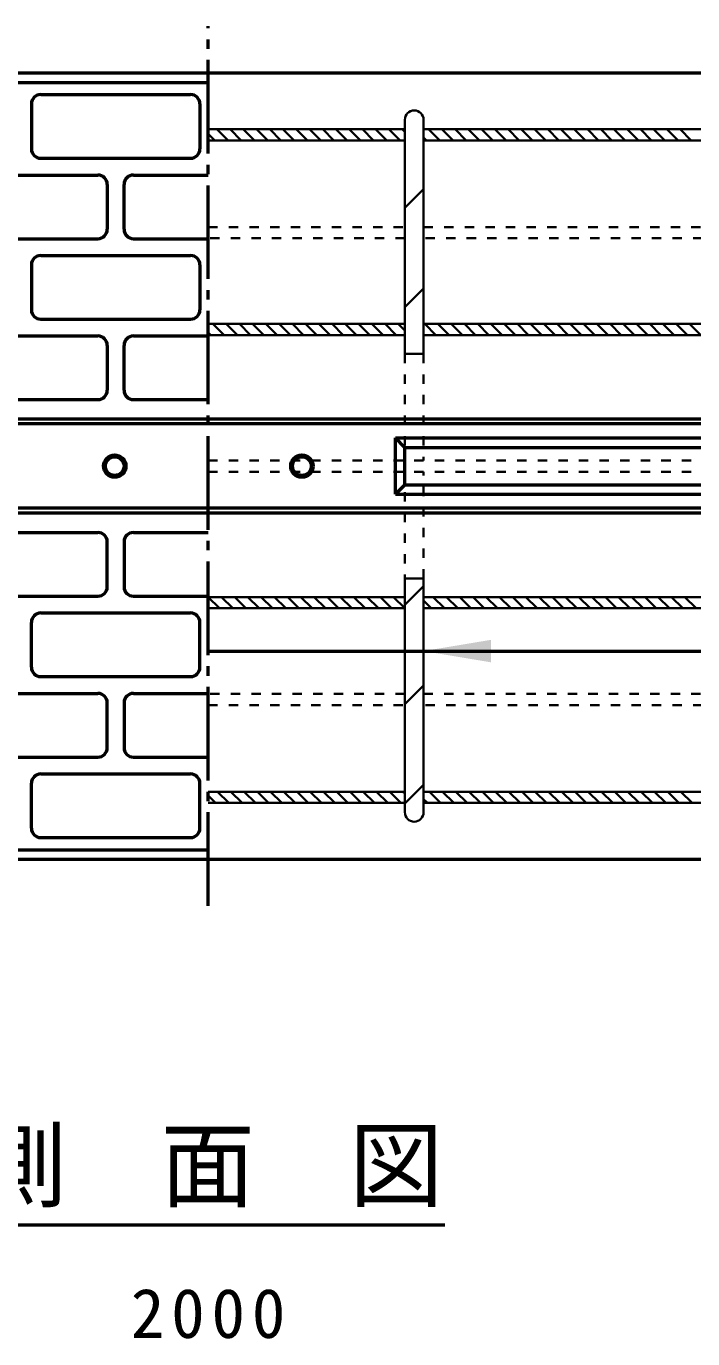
# Model space of a CAD drawing. Units: millimetres, scale not verified. Extents: x 100 to 4105, y 100 to 2870.
# Drawn here: x 2837 to 3193, y 1761 to 2462 of the extents above; entities that cross this region are included whole.
import ezdxf
from ezdxf.enums import TextEntityAlignment as Align

# ---------------------------------------------------------------- set-up
doc = ezdxf.new("R2010")
doc.units = ezdxf.units.MM
doc.header["$LTSCALE"] = 5
doc.linetypes.add('USER1', pattern=[2.2, 1, -1.2])
doc.linetypes.add('USER3', pattern=[13.4, 10, -1.2, 1, -1.2])
doc.layers.add('V-nasSTD', color=7, linetype='Continuous', lineweight=35)
doc.styles.add('ＭＳ ゴシック', font='')
doc.styles.get('ＭＳ ゴシック').set_extended_font_data('MS Gothic')

msp = doc.modelspace()

# ---------------------------------------------------------------- hatches: boundary and pattern name
at = {"layer": 'V-nasSTD'}
msp.add_hatch(color=256, dxfattribs=at).paths.add_polyline_path([(3085.35, 2133.983), (3049.35, 2127.983), (3085.35, 2121.983)])

# ---------------------------------------------------------------- linework, layer by layer
at = {"layer": 'V-nasSTD', "linetype": 'USER3', "lineweight": 50}
msp.add_line((2934.35, 1991.841), (2934.35, 2461.841), dxfattribs=at)
at = {"layer": 'V-nasSTD', "lineweight": 50}
for p, q in [((3934.35, 2436.841), (1934.35, 2436.841)), ((1934.35, 2431.841), (2934.35, 2431.841)), ((2839.85, 2420.341), (2839.85, 2396.341)), ((2844.85, 2425.341), (2924.85, 2425.341)), ((2929.85, 2420.341), (2929.85, 2396.341)), ((2844.85, 2391.341), (2924.85, 2391.341)), ((2795.35, 2382.341), (2875.35, 2382.341)), ((2894.35, 2382.341), (2934.35, 2382.341)), ((2880.35, 2377.341), (2880.35, 2353.341)), ((2889.35, 2353.341), (2889.35, 2377.341)), ((2795.35, 2348.341), (2875.35, 2348.341)), ((2894.35, 2348.341), (2934.35, 2348.341)), ((2844.85, 2339.341), (2924.85, 2339.341)), ((2839.85, 2334.341), (2839.85, 2310.341)), ((2929.85, 2334.341), (2929.85, 2310.341)), ((2844.85, 2305.341), (2924.85, 2305.341)), ((2795.35, 2296.341), (2875.35, 2296.341)), ((2894.35, 2296.341), (2934.35, 2296.341)), ((2880.35, 2291.341), (2880.35, 2267.341)), ((2889.35, 2267.341), (2889.35, 2291.341)), ((2795.35, 2262.341), (2875.35, 2262.341)), ((2894.35, 2262.341), (2934.35, 2262.341)), ((3934.35, 2251.841), (1934.35, 2251.841)), ((3934.35, 2249.341), (1934.35, 2249.341)), ((3034.35, 2241.841), (3834.35, 2241.841)), ((3034.35, 2211.841), (3034.35, 2241.841)), ((3039.35, 2236.841), (3034.35, 2241.841)), ((3034.35, 2241.841), (3834.35, 2241.841)), ((3034.35, 2211.841), (3034.35, 2241.841)), ((3039.35, 2236.841), (3034.35, 2241.841)), ((3039.35, 2236.841), (3829.35, 2236.841)), ((3039.35, 2216.841), (3039.35, 2236.841)), ((3039.35, 2236.841), (3829.35, 2236.841)), ((3039.35, 2216.841), (3039.35, 2236.841)), ((3039.35, 2216.841), (3034.35, 2211.841)), ((3039.35, 2216.841), (3034.35, 2211.841)), ((3039.35, 2216.841), (3829.35, 2216.841)), ((3039.35, 2216.841), (3829.35, 2216.841)), ((3034.35, 2211.841), (3834.35, 2211.841)), ((3034.35, 2211.841), (3834.35, 2211.841)), ((3934.35, 2204.341), (1934.35, 2204.341)), ((1934.35, 2201.841), (3934.35, 2201.841)), ((2795.35, 2191.341), (2875.35, 2191.341)), ((2894.35, 2191.341), (2934.35, 2191.341)), ((2880.35, 2162.341), (2880.35, 2186.341)), ((2889.35, 2186.341), (2889.35, 2162.341)), ((2795.35, 2157.341), (2875.35, 2157.341)), ((2894.35, 2157.341), (2934.35, 2157.341)), ((2844.85, 2148.341), (2924.85, 2148.341)), ((2839.85, 2119.341), (2839.85, 2143.341)), ((2929.85, 2119.341), (2929.85, 2143.341)), ((2934.35, 2127.983), (4037.35, 2127.983)), ((2844.85, 2114.341), (2924.85, 2114.341)), ((2795.35, 2105.341), (2875.35, 2105.341)), ((2894.35, 2105.341), (2934.35, 2105.341)), ((2880.35, 2076.341), (2880.35, 2100.341)), ((2889.35, 2100.341), (2889.35, 2076.341)), ((2795.35, 2071.341), (2875.35, 2071.341)), ((2894.35, 2071.341), (2934.35, 2071.341)), ((2844.85, 2062.341), (2924.85, 2062.341)), ((2839.85, 2033.341), (2839.85, 2057.341)), ((2929.85, 2033.341), (2929.85, 2057.341)), ((2844.85, 2028.341), (2924.85, 2028.341)), ((1934.35, 2021.841), (2934.35, 2021.841)), ((1934.35, 2016.841), (3934.35, 2016.841)), ((2807.947, 1821.38), (3060.754, 1821.38))]:
    msp.add_line(p, q, dxfattribs=at)
at = {"layer": 'V-nasSTD'}
for p, q in [((2934.35, 2406.841), (3039.35, 2406.841)), ((2938.886, 2406.841), (2944.886, 2400.841)), ((2945.957, 2406.841), (2951.957, 2400.841)), ((2953.028, 2406.841), (2959.028, 2400.841)), ((2960.099, 2406.841), (2966.099, 2400.841)), ((2967.17, 2406.841), (2973.17, 2400.841)), ((2974.242, 2406.841), (2980.242, 2400.841)), ((2981.313, 2406.841), (2987.313, 2400.841)), ((2988.384, 2406.841), (2994.384, 2400.841)), ((2995.455, 2406.841), (3001.455, 2400.841)), ((3002.526, 2406.841), (3008.526, 2400.841)), ((3009.597, 2406.841), (3015.597, 2400.841)), ((3016.668, 2406.841), (3022.668, 2400.841)), ((3023.739, 2406.841), (3029.739, 2400.841)), ((3030.81, 2406.841), (3036.81, 2400.841)), ((3037.881, 2406.841), (3039.35, 2405.372)), ((3039.35, 2411.841), (3039.35, 2286.841)), ((3049.35, 2411.841), (3049.35, 2286.841)), ((3049.35, 2406.841), (3319.35, 2406.841)), ((3052.023, 2406.841), (3058.023, 2400.841)), ((3059.094, 2406.841), (3065.094, 2400.841)), ((3066.165, 2406.841), (3072.165, 2400.841)), ((3073.236, 2406.841), (3079.236, 2400.841)), ((3080.308, 2406.841), (3086.308, 2400.841)), ((3087.379, 2406.841), (3093.379, 2400.841)), ((3094.45, 2406.841), (3100.45, 2400.841)), ((3101.521, 2406.841), (3107.521, 2400.841)), ((3108.592, 2406.841), (3114.592, 2400.841)), ((3115.663, 2406.841), (3121.663, 2400.841)), ((3122.734, 2406.841), (3128.734, 2400.841)), ((3129.805, 2406.841), (3135.805, 2400.841)), ((3136.876, 2406.841), (3142.876, 2400.841)), ((3143.947, 2406.841), (3149.947, 2400.841)), ((3151.018, 2406.841), (3157.018, 2400.841)), ((3158.089, 2406.841), (3164.089, 2400.841)), ((3165.16, 2406.841), (3171.16, 2400.841)), ((3172.231, 2406.841), (3178.231, 2400.841)), ((3179.302, 2406.841), (3185.302, 2400.841)), ((3186.374, 2406.841), (3192.374, 2400.841)), ((2934.35, 2404.306), (2937.815, 2400.841)), ((2934.35, 2400.841), (3039.35, 2400.841)), ((3049.35, 2402.443), (3050.952, 2400.841)), ((3049.35, 2400.841), (3319.35, 2400.841)), ((3039.35, 2364.756), (3049.35, 2374.756)), ((3039.35, 2311.723), (3049.35, 2321.723)), ((2934.35, 2302.841), (3039.35, 2302.841)), ((2936.82, 2302.841), (2942.82, 2296.841)), ((2943.891, 2302.841), (2949.891, 2296.841)), ((2950.962, 2302.841), (2956.962, 2296.841)), ((2958.033, 2302.841), (2964.033, 2296.841)), ((2965.104, 2302.841), (2971.104, 2296.841)), ((2972.175, 2302.841), (2978.175, 2296.841)), ((2979.247, 2302.841), (2985.247, 2296.841)), ((2986.318, 2302.841), (2992.318, 2296.841)), ((2993.389, 2302.841), (2999.389, 2296.841)), ((3000.46, 2302.841), (3006.46, 2296.841)), ((3007.531, 2302.841), (3013.531, 2296.841)), ((3014.602, 2302.841), (3020.602, 2296.841)), ((3021.673, 2302.841), (3027.673, 2296.841)), ((3028.744, 2302.841), (3034.744, 2296.841)), ((3035.815, 2302.841), (3039.35, 2299.306)), ((3049.35, 2302.841), (3319.35, 2302.841)), ((3049.957, 2302.841), (3055.957, 2296.841)), ((3057.028, 2302.841), (3063.028, 2296.841)), ((3064.099, 2302.841), (3070.099, 2296.841)), ((3071.17, 2302.841), (3077.17, 2296.841)), ((3078.242, 2302.841), (3084.242, 2296.841)), ((3085.313, 2302.841), (3091.313, 2296.841)), ((3092.384, 2302.841), (3098.384, 2296.841)), ((3099.455, 2302.841), (3105.455, 2296.841)), ((3106.526, 2302.841), (3112.526, 2296.841)), ((3113.597, 2302.841), (3119.597, 2296.841)), ((3120.668, 2302.841), (3126.668, 2296.841)), ((3127.739, 2302.841), (3133.739, 2296.841)), ((3134.81, 2302.841), (3140.81, 2296.841)), ((3141.881, 2302.841), (3147.881, 2296.841)), ((3148.952, 2302.841), (3154.952, 2296.841)), ((3156.023, 2302.841), (3162.023, 2296.841)), ((3163.094, 2302.841), (3169.094, 2296.841)), ((3170.165, 2302.841), (3176.165, 2296.841)), ((3177.236, 2302.841), (3183.236, 2296.841)), ((3184.308, 2302.841), (3190.308, 2296.841)), ((3191.379, 2302.841), (3197.379, 2296.841)), ((2934.35, 2298.24), (2935.749, 2296.841)), ((2934.35, 2296.841), (3039.35, 2296.841)), ((3049.35, 2296.841), (3319.35, 2296.841)), ((3039.35, 2286.841), (3049.35, 2286.841)), ((3039.35, 2166.841), (3039.35, 2041.841)), ((3039.35, 2166.841), (3049.35, 2166.841)), ((3039.35, 2152.624), (3049.35, 2162.624)), ((3049.35, 2166.841), (3049.35, 2041.841)), ((2934.35, 2156.841), (3039.35, 2156.841)), ((2934.35, 2156.818), (2940.328, 2150.841)), ((2941.399, 2156.841), (2947.399, 2150.841)), ((2948.47, 2156.841), (2954.47, 2150.841)), ((2955.541, 2156.841), (2961.541, 2150.841)), ((2962.612, 2156.841), (2968.612, 2150.841)), ((2969.683, 2156.841), (2975.683, 2150.841)), ((2976.754, 2156.841), (2982.754, 2150.841)), ((2983.825, 2156.841), (2989.825, 2150.841)), ((2990.896, 2156.841), (2996.896, 2150.841)), ((2997.967, 2156.841), (3003.967, 2150.841)), ((3005.038, 2156.841), (3011.038, 2150.841)), ((3012.109, 2156.841), (3018.109, 2150.841)), ((3019.181, 2156.841), (3025.181, 2150.841)), ((3026.252, 2156.841), (3032.252, 2150.841)), ((3033.323, 2156.841), (3039.323, 2150.841)), ((3049.35, 2156.841), (3319.35, 2156.841)), ((3049.35, 2154.955), (3053.465, 2150.841)), ((3054.536, 2156.841), (3060.536, 2150.841)), ((3061.607, 2156.841), (3067.607, 2150.841)), ((3068.678, 2156.841), (3074.678, 2150.841)), ((3075.749, 2156.841), (3081.749, 2150.841)), ((3082.82, 2156.841), (3088.82, 2150.841)), ((3089.891, 2156.841), (3095.891, 2150.841)), ((3096.962, 2156.841), (3102.962, 2150.841)), ((3104.033, 2156.841), (3110.033, 2150.841)), ((3111.104, 2156.841), (3117.104, 2150.841)), ((3118.175, 2156.841), (3124.175, 2150.841)), ((3125.247, 2156.841), (3131.247, 2150.841)), ((3132.318, 2156.841), (3138.318, 2150.841)), ((3139.389, 2156.841), (3145.389, 2150.841)), ((3146.46, 2156.841), (3152.46, 2150.841)), ((3153.531, 2156.841), (3159.531, 2150.841)), ((3160.602, 2156.841), (3166.602, 2150.841)), ((3167.673, 2156.841), (3173.673, 2150.841)), ((3174.744, 2156.841), (3180.744, 2150.841)), ((3181.815, 2156.841), (3187.815, 2150.841)), ((3188.886, 2156.841), (3194.886, 2150.841)), ((2934.35, 2150.841), (3039.35, 2150.841)), ((3049.35, 2150.841), (3319.35, 2150.841)), ((3039.35, 2099.591), (3049.35, 2109.591)), ((3039.35, 2046.558), (3049.35, 2056.558)), ((2934.35, 2052.841), (3039.35, 2052.841)), ((2934.35, 2050.752), (2938.262, 2046.841)), ((2939.333, 2052.841), (2945.333, 2046.841)), ((2946.404, 2052.841), (2952.404, 2046.841)), ((2953.475, 2052.841), (2959.475, 2046.841)), ((2960.546, 2052.841), (2966.546, 2046.841)), ((2967.617, 2052.841), (2973.617, 2046.841)), ((2974.688, 2052.841), (2980.688, 2046.841)), ((2981.759, 2052.841), (2987.759, 2046.841)), ((2988.83, 2052.841), (2994.83, 2046.841)), ((2995.901, 2052.841), (3001.901, 2046.841)), ((3002.972, 2052.841), (3008.972, 2046.841)), ((3010.043, 2052.841), (3016.043, 2046.841)), ((3017.115, 2052.841), (3023.115, 2046.841)), ((3024.186, 2052.841), (3030.186, 2046.841)), ((3031.257, 2052.841), (3037.257, 2046.841)), ((3038.328, 2052.841), (3039.35, 2051.818)), ((3049.35, 2052.841), (3319.35, 2052.841)), ((3049.35, 2048.889), (3051.399, 2046.841)), ((3052.47, 2052.841), (3058.47, 2046.841)), ((3059.541, 2052.841), (3065.541, 2046.841)), ((3066.612, 2052.841), (3072.612, 2046.841)), ((3073.683, 2052.841), (3079.683, 2046.841)), ((3080.754, 2052.841), (3086.754, 2046.841)), ((3087.825, 2052.841), (3093.825, 2046.841)), ((3094.896, 2052.841), (3100.896, 2046.841)), ((3101.967, 2052.841), (3107.967, 2046.841)), ((3109.038, 2052.841), (3115.038, 2046.841)), ((3116.109, 2052.841), (3122.109, 2046.841)), ((3123.181, 2052.841), (3129.181, 2046.841)), ((3130.252, 2052.841), (3136.252, 2046.841)), ((3137.323, 2052.841), (3143.323, 2046.841)), ((3144.394, 2052.841), (3150.394, 2046.841)), ((3151.465, 2052.841), (3157.465, 2046.841)), ((3158.536, 2052.841), (3164.536, 2046.841)), ((3165.607, 2052.841), (3171.607, 2046.841)), ((3172.678, 2052.841), (3178.678, 2046.841)), ((3179.749, 2052.841), (3185.749, 2046.841)), ((3186.82, 2052.841), (3192.82, 2046.841)), ((2934.35, 2046.841), (3039.35, 2046.841)), ((3049.35, 2046.841), (3319.35, 2046.841))]:
    msp.add_line(p, q, dxfattribs=at)
at = {"layer": 'V-nasSTD', "linetype": 'USER1'}
for p, q in [((2934.35, 2354.556), (3039.35, 2354.556)), ((3049.35, 2354.556), (3319.35, 2354.556)), ((3039.35, 2348.556), (2934.35, 2348.556)), ((3319.35, 2348.556), (3049.35, 2348.556)), ((3039.35, 2286.841), (3039.35, 2229.841)), ((3049.35, 2286.841), (3049.35, 2229.841)), ((2934.35, 2229.841), (3909.35, 2229.841)), ((2934.35, 2223.841), (3909.35, 2223.841)), ((3039.35, 2223.841), (3039.35, 2166.841)), ((3049.35, 2166.841), (3049.35, 2223.841)), ((3039.35, 2105.126), (2934.35, 2105.126)), ((3049.35, 2105.126), (3319.35, 2105.126)), ((2934.35, 2099.126), (3039.35, 2099.126)), ((3319.35, 2099.126), (3049.35, 2099.126))]:
    msp.add_line(p, q, dxfattribs=at)
at = {"layer": 'V-nasSTD', "lineweight": 50}
for centre, radius in [((2884.35, 2226.841), 6), ((2884.35, 2226.841), 5), ((2984.35, 2226.841), 6), ((2984.35, 2226.841), 6), ((2984.35, 2226.841), 5), ((2984.35, 2226.841), 5)]:
    msp.add_circle(centre, radius, dxfattribs=at)
for centre, start, end in [((2844.85, 2420.341), 90, 180), ((2924.85, 2420.341), 0, 90), ((2844.85, 2396.341), 180, 270), ((2924.85, 2396.341), 270, 0), ((2875.35, 2377.341), 0, 90), ((2894.35, 2377.341), 90, 180), ((2875.35, 2353.341), 270, 0), ((2894.35, 2353.341), 180, 270), ((2844.85, 2334.341), 90, 180), ((2924.85, 2334.341), 0, 90), ((2844.85, 2310.341), 180, 270), ((2924.85, 2310.341), 270, 0), ((2875.35, 2291.341), 0, 90), ((2894.35, 2291.341), 90, 180), ((2875.35, 2267.341), 270, 0), ((2894.35, 2267.341), 180, 270), ((2875.35, 2186.341), 0, 90), ((2894.35, 2186.341), 90, 180), ((2875.35, 2162.341), 270, 0), ((2894.35, 2162.341), 180, 270), ((2844.85, 2143.341), 90, 180), ((2924.85, 2143.341), 0, 90), ((2844.85, 2119.341), 180, 270), ((2924.85, 2119.341), 270, 0), ((2875.35, 2100.341), 0, 90), ((2894.35, 2100.341), 90, 180), ((2875.35, 2076.341), 270, 0), ((2894.35, 2076.341), 180, 270), ((2844.85, 2057.341), 90, 180), ((2924.85, 2057.341), 0, 90), ((2844.85, 2033.341), 180, 270), ((2924.85, 2033.341), 270, 0)]:
    msp.add_arc(centre, 5, start, end, dxfattribs=at)
at = {"layer": 'V-nasSTD'}
for centre, start, end in [((3044.35, 2411.841), 0, 180), ((3044.35, 2041.841), 180, 0)]:
    msp.add_arc(centre, 5, start, end, dxfattribs=at)

# ---------------------------------------------------------------- texts
at = {"layer": 'V-nasSTD', "style": 'ＭＳ ゴシック'}
msp.add_text('側\u3000面\u3000図', height=36.95, dxfattribs=at).set_placement((2807.947, 1871.78), align=Align.TOP_LEFT)
at = {"layer": 'V-nasSTD', "insert": (2892.95, 1787.38), "char_height": 26.39, "attachment_point": 1, "style": 'ＭＳ ゴシック'}
msp.add_mtext('\\T1.2;2000', dxfattribs=at)

doc.saveas('drawing.dxf')
